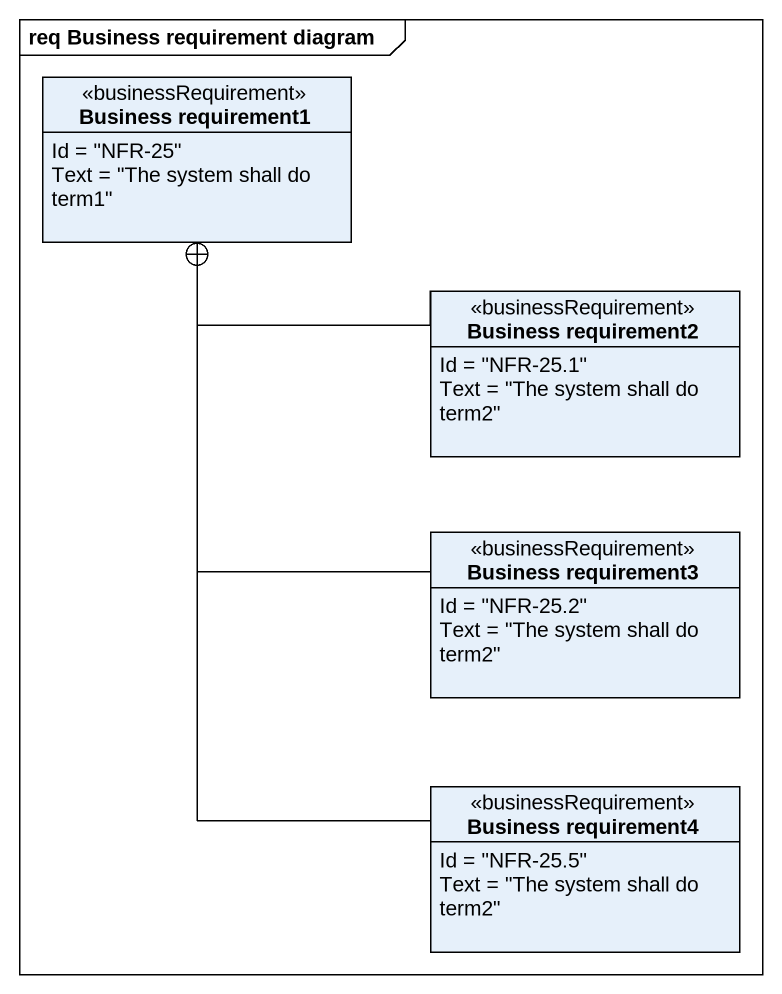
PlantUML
@startuml
mainframe req Business requirement diagram
hide circle
hide empty members
class "Business requirement1" as Business_requirement1 <<businessRequirement>> {
  Id = "NFR-25"
  Text = "The system shall do term1"
}
class "Business requirement2" as Business_requirement2 <<businessRequirement>> {
  Id = "NFR-25.1"
  Text = "The system shall do term2"
}
class "Business requirement3" as Business_requirement3 <<businessRequirement>> {
  Id = "NFR-25.2"
  Text = "The system shall do term2"
}
class "Business requirement4" as Business_requirement4 <<businessRequirement>> {
  Id = "NFR-25.5"
  Text = "The system shall do term2"
}
Business_requirement2 -left-+ Business_requirement1
Business_requirement3 -up-+ Business_requirement1
Business_requirement4 -up-+ Business_requirement1
@enduml
